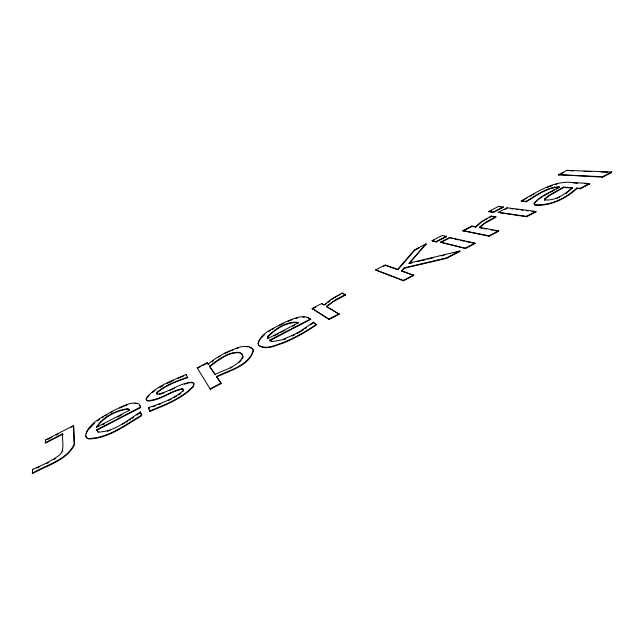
<?xml version="1.0" encoding="UTF-8"?>
<svg xmlns="http://www.w3.org/2000/svg" width="644" height="644" viewBox="0 0 644 644"><rect width="100%" height="100%" fill="white"/><g stroke="black" fill="none" stroke-linecap="round" stroke-linejoin="round"><path stroke-width="0.97" d="M267.872 338.398L267.872 336.981C275.31 328.979 286.991 321.678 298.172 322.676M258.196 344.138L259.113 340.547M45.297 442.694L45.474 440.013L73.561 425.547L74.414 444.65C67.145 460.323 46.481 465.531 32.458 473.638L32.586 469.363C41.417 465.596 50.264 461.635 58.161 456.113C65.785 451.243 61.647 441.011 62.734 433.702L45.297 442.694L45.531 443.104L62.967 434.104M62.428 451.967L62.734 450.164M189.078 382.81L192.323 382.649L194.061 383.752L193.538 386.529C181.922 398.886 165.258 405.108 149.875 411.444L148.539 407.636C160.614 403.627 173.115 399.167 182.968 390.868L183.282 389.274L182.341 388.694C170.233 390.844 160.026 400.31 147.484 400.592L146.18 399.497L146.228 398.242C155.792 385.82 172.31 380.87 186.068 374.478L187.718 377.529L187.179 377.811C176.73 381.441 165.87 385.362 157.345 392.639L156.846 394.08M544.623 200.26L544.864 199.189L548.921 195.913L563.669 187.509L572.444 188.137L572.283 187.71L563.508 187.098L548.76 195.494L544.703 198.763L544.462 199.841C554.701 201.202 564.981 194.464 572.283 187.71M187.718 377.529L186.961 377.392C176.512 381.023 165.653 384.951 157.128 392.228L156.629 393.661L157.49 394.273C169.509 391.987 179.692 382.955 192.105 382.222L193.836 383.317L193.313 386.094C181.689 398.451 165.033 404.665 149.641 411.001M96.817 427.141C103.571 417.248 116.419 410.325 128.253 409.125L129.758 410.631L128.019 408.707C116.041 410.043 102.629 416.942 96.246 427.439L129.533 410.204M86.151 433.243L87.173 431.182M242.096 358.861L243.054 357.17L242.225 354.401L239.64 352.807C228.209 351.849 218.477 360.374 209.686 366.508L215.297 374.792M534.448 203.303L537.378 200.284M87.512 430.498L94.62 423.148M401.687 270.77L404.182 267.832L446.429 257.914L459.687 251.015L459.864 251.45L446.614 258.349L404.368 268.25L401.872 271.188L413.818 275.407L401.687 270.77L401.872 271.188M426.054 243.915L409.053 263.146L409.23 263.565L426.054 243.915L414.551 249.84L397.678 269.361L385.201 264.966L375.597 269.908L403.426 280.816L413.818 275.407M397.863 269.772L414.728 250.242L419.147 247.964M259.516 339.774L264.37 334.872M148.965 395.263L146.446 398.652L146.405 399.916L147.709 401.011C160.251 400.745 170.459 391.262 182.566 389.121L183.5 389.709M521.254 200.864C535.631 192.934 550.403 182.655 567.388 182.196L589.469 183.516L589.63 183.943L580.486 188.708L576.976 188.459C565.891 198.755 549.92 206.563 534.681 205.09L533.908 203.48C540.171 195.374 551.079 192.347 559.37 186.808C546.901 186.921 536.396 195.374 526.059 201.371L521.254 200.864L526.22 201.781C536.549 195.784 547.062 187.323 559.531 187.219L556.223 189.038M589.469 183.516L580.325 188.273L576.807 188.024C565.722 198.32 549.759 206.128 534.52 204.663M479.402 227.759L483.998 223.798L496.025 217.197L495.856 216.778L491.227 216.086L481.269 221.721L475.602 226.68L471.851 226.004L462.843 230.649L489.126 236.235L498.665 231.268L498.488 230.834L479.233 227.34L486.872 221.415L495.856 216.778M239.174 362.419L241.13 360.551M572.444 188.137L565.722 193.739M473.895 226.752L475.771 227.091L481.438 222.132M326.492 306.375L335.766 299.541L345.289 294.63L345.482 295.049L332.489 302.157L326.685 306.794L326.492 306.375L339.243 314.2L329.084 319.488L312.139 308.476L321.686 303.541L324.125 304.982L331.338 299.162L342.189 293.06L345.289 294.63M310.529 318.957C302.398 313.403 292.199 319.521 284.221 322.515C275.028 328.038 260.804 332.215 257.986 343.719L259.202 345.86C266.793 350.417 276.051 345.264 283.593 342.938C295.218 338.092 306.27 331.934 316.598 324.729L313.314 322.185L300.925 330.799L294.525 334.381L281.919 339.879L272.831 341.521L269.393 340.274L310.529 318.957L310.73 319.384L269.603 340.7L272.179 341.642M310.408 324.954L313.515 322.62L316.598 324.729M325.043 304.813L326.484 303.646M327.925 302.487L330.09 300.74M85.805 435.738L86.513 437.743L88.276 438.95C108.071 438.797 125.234 425.491 141.664 415.694L140.456 411.927C127.649 420.25 114.157 431.77 98.282 432.084L96.528 429.862L140.408 407.121L140.642 407.547L96.761 430.289L96.528 429.862M136.922 415.066L140.062 412.683L139.828 412.257M212.021 361.759L213.494 360.648M209.469 366.09C218.268 359.956 228 351.439 239.431 352.381L242.015 353.975L242.844 356.744C237.362 366.774 224.756 369.809 215.072 374.357L209.469 366.09L209.686 366.508M97.381 420.918L99.756 419.26M132.165 418.367L133.751 417.264M152.177 392.607L155.204 390.522M316.389 324.294C306.061 331.491 295.008 337.657 283.384 342.503C275.841 344.83 266.584 349.982 258.993 345.442M538.899 199.149L542.047 197.04M482.179 221.641L484.385 220.168M140.456 411.927L141.43 415.251C124.992 425.048 107.83 438.355 88.035 438.516L86.272 437.316L85.572 435.312C88.639 422.601 103.177 416.982 113.288 410.647C121.177 407.459 130.177 400.745 138.943 403.909L140.175 405.978M331.531 299.573L334.236 297.818M301.134 331.233L303.404 329.776M304.918 328.802L306.431 327.828M178.219 395.086L180.698 393.508M218.654 357.114L220.127 356.172M126.103 422.19L127.617 421.232M129.138 420.282L130.652 419.325M268.991 331.427L270.577 330.444M272.162 329.462L273.748 328.48M102.138 417.61L103.668 416.668M105.205 415.734L106.743 414.792M521.415 201.266L522.952 200.348M524.49 199.423L526.8 198.038M230.439 368.014L231.977 367.096M543.737 196.042L546.273 194.544M46.851 463.43L48.598 462.448M53.838 459.486L55.585 458.496M486.019 219.25L487.645 218.34M159.865 387.511L163.149 385.667M334.912 297.375L337.037 296.184M297.134 333.471L300.337 331.684M122.602 424.146L124.348 423.172M173.486 397.863L176.569 396.149M530.117 196.179L534.367 193.844M547.118 194.045L548.777 193.136M550.427 192.226L554.565 189.948M110.937 412.458L112.66 411.524M312.139 308.476L328.883 319.046L339.042 313.765M375.597 269.908L403.233 280.373L413.633 274.972M440.488 242.2L465.234 248.133L474.87 243.118L475.047 243.553L465.419 248.56L440.488 242.2L449.568 237.507L474.87 243.118M462.843 230.649L488.949 235.801L498.488 230.834M498.198 212.399L526.398 216.32L535.8 211.425L535.969 211.86L526.575 216.754L498.198 212.399L507.07 207.811L535.8 211.425M558.461 174.709L602.526 176.722L611.639 171.98L611.8 172.415L602.687 177.156L558.461 174.709L566.905 170.362L611.639 171.98M221.005 383.116L210.089 388.807L210.322 389.258L221.238 383.566L216.497 376.45C228.95 370.437 249.445 365.269 253.277 350.094L252.247 348.307L248.294 346.408L242.16 346.601L238.385 347.454L224.933 353.001L215.49 358.571L208.141 364.118L207.167 362.685L197.193 367.837L197.402 368.247L200.727 366.533M102.613 424.686L104.36 423.784M117.498 416.982L121.877 414.712M274.111 335.87L278.57 333.568M280.349 332.642L284.809 330.332M292.835 326.178L294.622 325.252M149.875 411.444L148.764 408.071L149.11 407.346M432.092 240.655L436.012 241.597L446.252 236.316L446.429 236.718L436.181 241.999L432.092 240.655L442.235 235.43L446.252 236.316M488.724 211.474L493.199 212.101L503.214 206.933L503.375 207.336L493.36 212.504L488.724 211.474L498.641 206.362L503.214 206.933M202.385 365.671L207.376 363.095L208.35 364.536M312.332 308.887L315.802 307.091M440.657 242.611L448.916 238.344M463.012 231.059L472.02 226.406L471.851 226.004M504.574 209.598L506.345 208.68M558.614 175.104L563.677 172.495M432.261 241.049L433.951 240.18M488.885 211.876L491.364 210.596M47.463 439.514L51.85 437.252M56.237 434.998L57.992 434.088M71.154 427.31L72.909 426.4M383.631 266.262L385.378 265.368L396.97 269.458M423.575 245.678L426.231 244.309M338.454 295.395L340.668 294.276M279.287 325.453L283.561 323.344M225.142 353.411L229.989 351.069M167.255 383.373L173.18 380.532M557.028 198.215L559.443 197.064M489.746 217.278L491.396 216.497L493.248 216.77M168.575 400.375L171.167 399.143M32.2 473.203C46.231 465.089 66.887 459.88 74.173 444.223L73.561 425.547M292.11 336.039L294.735 334.816M174.532 388.284L169.243 390.65M287.554 321.549L289.116 320.857M119.695 408.055L123.672 406.316M547.199 187.597L548.849 186.897M36.933 468.011L39.501 466.924M230.882 350.698L233.571 349.587M177.422 378.503L183.62 375.975M158.883 404.593L160.67 403.869M216.497 376.45L216.714 376.893C229.175 370.88 249.679 365.703 253.486 350.521L252.456 348.734L249.292 347.213M163.946 392.84L159.527 394.506L159.301 394.088M289.985 320.535L292.593 319.561M549.678 186.551L552.174 185.625M283.666 339.742L285.984 338.889M124.517 406.002L127.061 405.076M107.234 431.319L110.052 430.313M152.781 406.767L155.381 405.857M236.115 348.678L238.586 347.873M555.394 184.538L556.939 184.063M295.91 318.522L297.536 318.039M184.329 384.178L188.129 383.083M409.053 263.146L459.687 251.015M409.23 263.565L412.152 262.865M417.022 261.697L419.944 260.997M421.892 260.538L425.789 259.604M427.737 259.138L433.573 257.737M441.365 255.877L444.288 255.177M454.028 252.851L459.864 251.45M302.817 317.186L304.411 317.073M573.023 170.974L566.905 170.362M583.955 171.385L590.918 171.642M600.86 172.004L607.823 172.262M245.71 346.665L247.57 346.778M573.562 182.968L577.579 183.218M584.615 183.645L589.63 183.943M134.878 403.305L137.389 403.474M500.63 206.998L498.641 206.362M511.199 208.72L513.179 208.97M516.158 209.348L518.138 209.598M521.109 209.976L523.089 210.226M526.059 210.604L528.048 210.854M532.008 211.361L535.969 211.86M480.368 227.936L482.292 228.282M484.216 228.636L486.148 228.982M490.961 229.86L492.885 230.214M494.809 230.568L498.665 231.268M444.819 236.364L446.429 236.718M450.711 238.135L452.66 238.57M454.608 238.996L458.504 239.866M460.444 240.301L464.34 241.17M466.288 241.605L470.184 242.466M472.133 242.901L475.047 243.553M307.091 317.412L310.73 319.384M345.482 295.049L342.189 293.06M323.505 304.918L321.686 303.541M326.685 306.794L339.243 314.2M96.761 430.289L98.524 432.51M216.714 376.893L221.238 383.566M197.193 367.837L210.322 389.258M32.586 469.363L32.836 469.798M45.474 440.013L45.708 440.424M141.43 415.251L141.664 415.694M148.539 407.636L148.764 408.071M157.128 392.228L157.345 392.639M182.968 390.868L183.194 391.294M186.068 374.478L186.277 374.889M207.167 362.685L207.376 363.095M313.314 322.185L313.515 322.62M312.718 322.491L312.928 322.926M328.883 319.046L329.084 319.488M403.233 280.373L403.426 280.816M404.182 267.832L404.368 268.25M446.429 257.914L446.614 258.349M436.012 241.597L436.181 241.999M449.568 237.507L449.737 237.918M465.234 248.133L465.419 248.56M475.602 226.68L475.771 227.091M488.949 235.801L489.126 236.235M493.199 212.101L493.36 212.504M491.227 216.086L491.396 216.497M507.07 207.811L507.239 208.221M526.398 216.32L526.575 216.754M526.059 201.371L526.22 201.781M554.565 187.018L554.726 187.428M563.508 187.098L563.669 187.509M580.325 188.273L580.486 188.708M576.807 188.024L576.976 188.459M602.526 176.722L602.687 177.156M139.949 405.551L140.642 407.547M267.671 336.571L267.663 338.688L298.88 322.523C287.425 320.519 275.318 328.553 267.671 336.571"/></g></svg>
